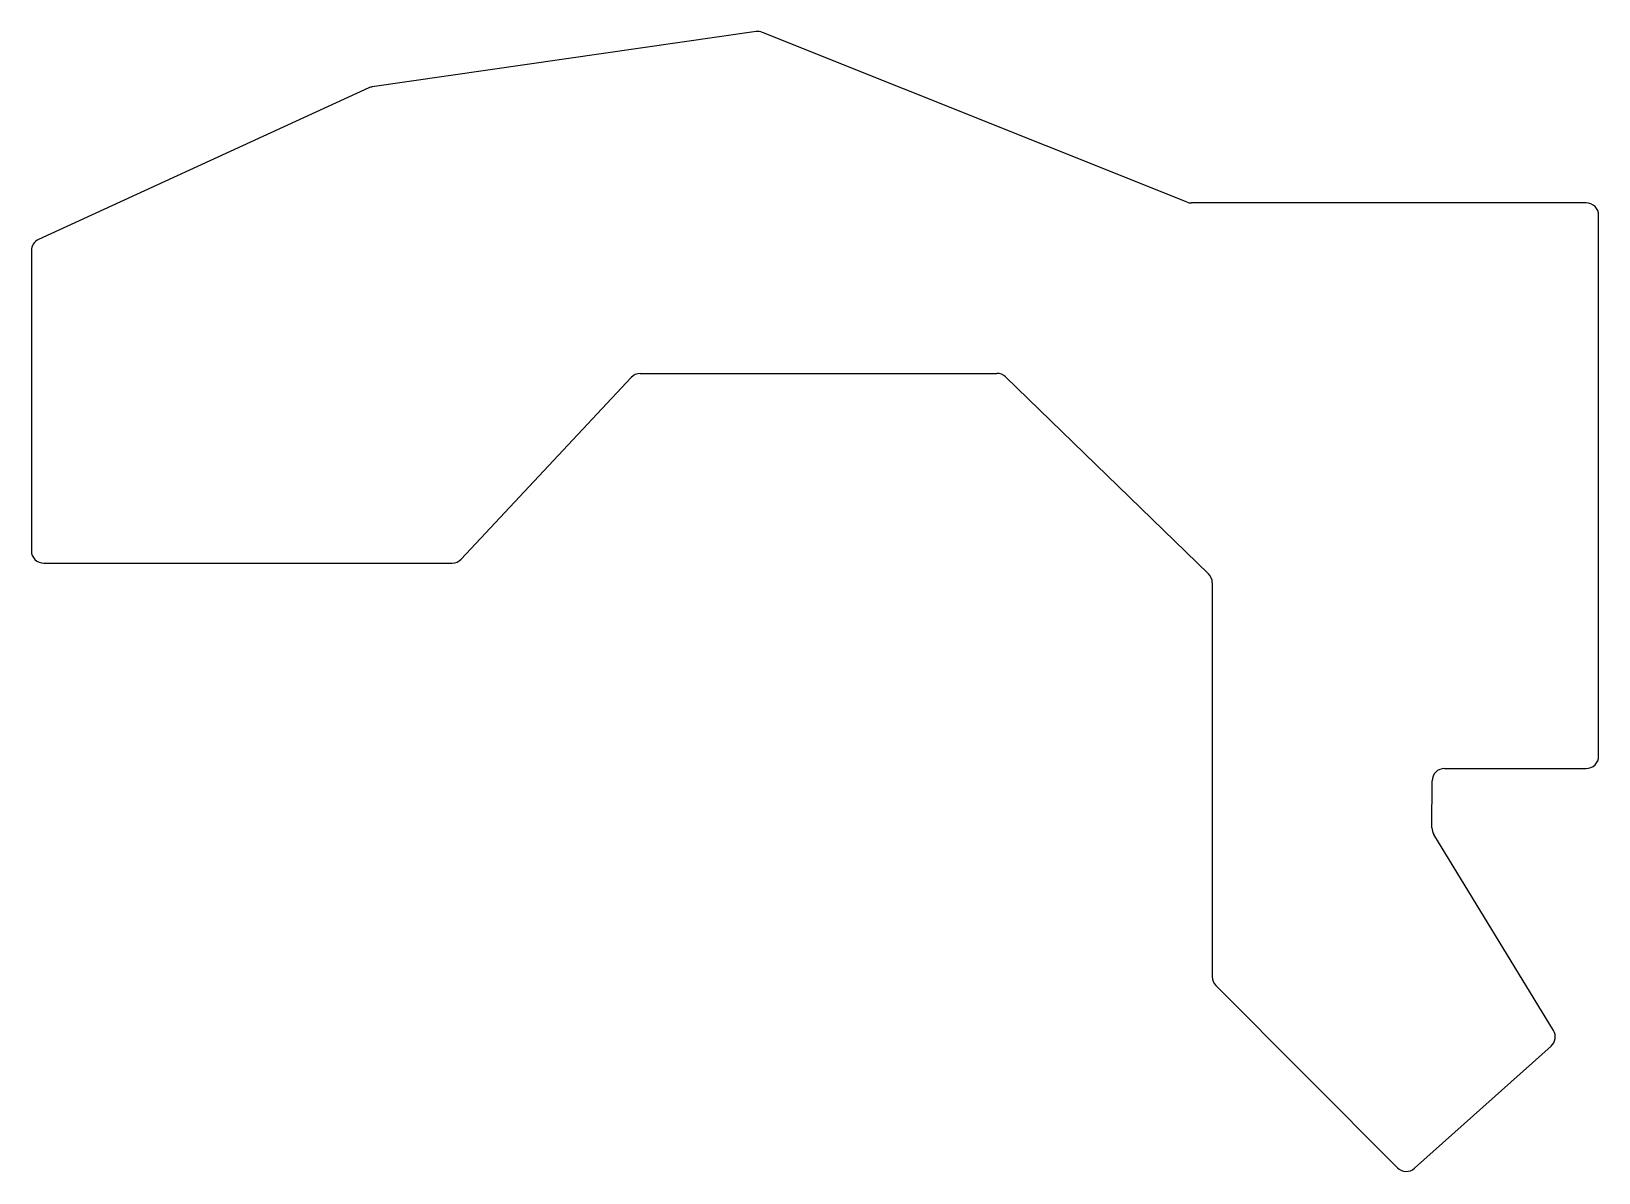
# Model space of a CAD drawing. Header units: millimetres. Extents: x 88 to 214, y 49 to 141.
import ezdxf

# ---------------------------------------------------------------- set-up
doc = ezdxf.new("R2010")
doc.units = ezdxf.units.MM
doc.layers.get('0').update_dxf_attribs({"linetype": 'CONTINUOUS'})

msp = doc.modelspace()

# ---------------------------------------------------------------- linework, layer by layer
at = {"color": 7}
for points in [[(145.9851, 140.9691), (115.143, 136.5278)], [(180.6214, 127.2785), (146.4985, 140.9079)], [(114.8686, 136.4469), (88.3331, 124.2747)], [(212.7, 127.2072), (180.9923, 127.2072)], [(213.7, 82.7572), (213.7, 126.2072)], [(87.75, 123.3657), (87.75, 99.2572)], [(136.6842, 113.5072), (165.3446, 113.5072)], [(122.2965, 98.5745), (135.9535, 113.1899)], [(166.041, 113.2248), (182.3464, 97.4018)], [(88.75, 98.2572), (121.5658, 98.2572)], [(182.65, 96.6842), (182.65, 65.0205)], [(200.3013, 76.9909), (200.3183, 80.7617)], [(201.3183, 81.7572), (212.7, 81.7572)], [(210.0656, 60.7183), (200.4479, 76.4651)], [(182.9418, 64.3145), (197.5312, 49.6781)], [(198.9061, 49.6387), (209.8789, 59.4517)]]:
    msp.add_lwpolyline(points, dxfattribs=at)
for points in [[(146.4985, 140.9079), (146.335688, 140.972944), (146.158639, 140.994049), (145.9851, 140.9691)], [(115.143, 136.5278), (115.048128, 136.514128), (114.955715, 136.486882), (114.8686, 136.4469)], [(180.6214, 127.2785), (180.739382, 127.23139), (180.86526, 127.207191), (180.9923, 127.2072)], [(213.407107, 126.914307), (213.21957, 127.101843), (212.965216, 127.2072), (212.7, 127.2072)], [(213.7, 126.2072), (213.7, 126.472416), (213.594643, 126.72677), (213.407107, 126.914307)], [(88.3331, 124.2746), (87.977798, 124.111637), (87.75002, 123.756592), (87.75, 123.3657)], [(136.6842, 113.5072), (136.4072, 113.5072), (136.142608, 113.392304), (135.9535, 113.1899)], [(166.0409, 113.2248), (165.854346, 113.405886), (165.604589, 113.507181), (165.3446, 113.5072)], [(87.75, 99.2572), (87.75, 98.991984), (87.855357, 98.73763), (88.042893, 98.550093)], [(88.042893, 98.550093), (88.23043, 98.362557), (88.484784, 98.2572), (88.75, 98.2572)], [(121.5658, 98.2572), (121.8428, 98.2572), (122.107392, 98.372096), (122.2965, 98.5745)], [(182.65, 96.6842), (182.649985, 96.95461), (182.540461, 97.213487), (182.3464, 97.4018)], [(212.7, 81.7572), (212.965216, 81.7572), (213.21957, 81.862557), (213.407107, 82.050093)], [(213.407107, 82.050093), (213.594643, 82.23763), (213.7, 82.491984), (213.7, 82.7572)], [(201.3183, 81.7572), (200.767768, 81.757206), (200.320777, 81.312227), (200.3183, 80.7617)], [(200.3013, 76.9909), (200.30046, 76.80543), (200.351218, 76.62338), (200.4479, 76.4651)], [(182.65, 65.0205), (182.650003, 64.755824), (182.754935, 64.501944), (182.9418, 64.3145)], [(209.8789, 59.4517), (210.238666, 59.773508), (210.317212, 60.306373), (210.0656, 60.7183)], [(197.5313, 49.6781), (197.906356, 49.301884), (198.510114, 49.284581), (198.9061, 49.6387)]]:
    msp.add_open_spline(points, degree=3, dxfattribs=at)

doc.saveas('drawing.dxf')
